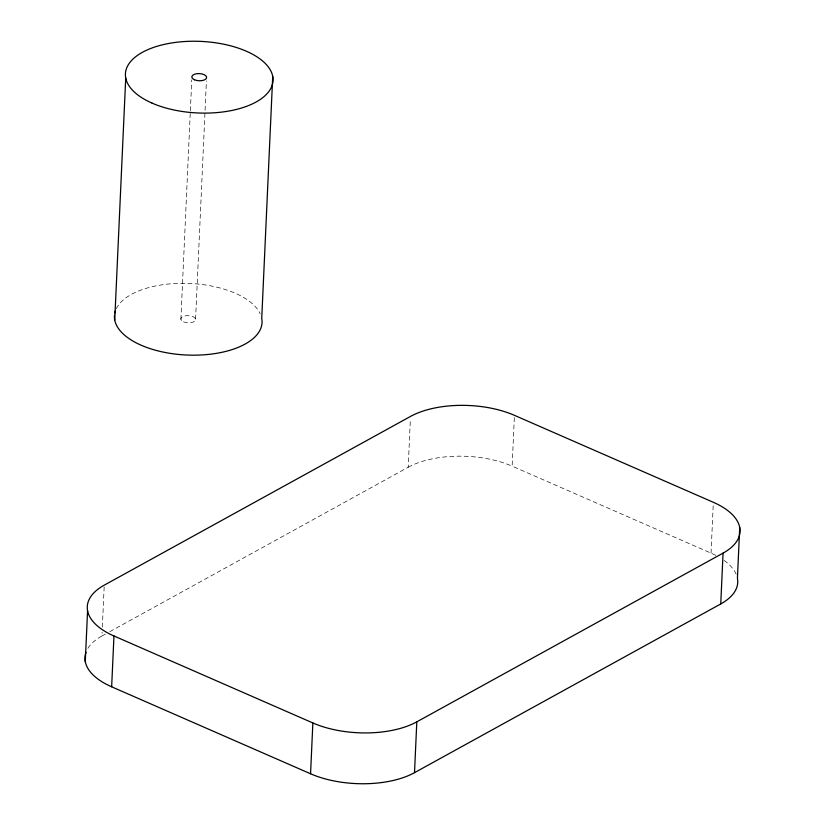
<?xml version="1.0" encoding="UTF-8"?>
<svg xmlns="http://www.w3.org/2000/svg" width="825" height="825" viewBox="0 0 825 825"><rect width="100%" height="100%" fill="white"/><g stroke="black" fill="none" stroke-linecap="round" stroke-linejoin="round"><path stroke-width="0.62" stroke-dasharray="4.12 3.09" d="M87.924 648.306A73.879 35.815 2.6 0 1 101.939 635.993L102.114 632.177M102.341 627.093L104.249 585.162M180.892 319.316L190.297 112.025M190.358 110.736L191.761 79.829M195.587 319.162L206.405 80.963M109.818 631.651L408.189 467.259L410.386 418.976M715.801 555.39A73.879 35.815 2.6 0 0 711.037 553.132L512.139 466.146L514.388 416.594M711.037 553.132L713.347 502.301M101.939 635.993L105.322 634.126M116.304 308.694A73.879 35.815 2.6 0 1 188.327 283.398A73.879 35.815 2.6 0 1 260.215 313.768M724.144 560.443A73.879 35.815 2.6 0 1 736.395 574.798M408.189 467.259A73.879 35.815 2.6 0 1 512.139 466.146M183.521 321.832A7.384 3.578 2.6 0 0 195.515 320.09A7.384 3.578 2.6 0 0 185.666 315.789A7.384 3.578 2.6 0 0 183.521 321.832"/><path stroke-width="1.24" d="M85.274 661.629L87.574 610.799M114.737 320.017L125.73 77.962M111.653 686.802L113.963 635.972A73.879 35.815 2.6 0 1 104.249 585.162L410.499 416.429A73.879 35.815 2.6 0 1 514.439 415.326L713.347 502.301A73.879 35.815 2.6 0 1 723.061 553.111L720.751 603.941L414.501 772.674A73.879 35.815 2.6 0 1 310.561 773.778L111.653 686.802A73.879 35.815 2.6 0 1 85.996 652.297M272.724 76.395L261.742 318.45A73.879 35.815 2.6 0 1 190.286 355.142A73.879 35.815 2.6 0 1 114.469 315.325M310.561 773.778L312.861 722.958L113.963 635.972M414.501 772.674L416.811 721.844L723.061 553.111M739.726 527.474L737.426 578.304A73.879 35.815 2.6 0 1 720.751 603.941M114.809 312.984A73.879 35.815 2.6 0 1 115.459 310.695M416.811 721.844A73.879 35.815 2.6 0 1 312.861 722.958M152.109 103.135A73.879 35.815 2.6 0 0 272.002 85.718A73.879 35.815 2.6 0 0 173.57 42.673A73.879 35.815 2.6 0 0 152.109 103.135M194.514 79.778A7.384 3.578 2.6 0 0 206.508 78.035A7.384 3.578 2.6 0 0 196.659 73.724A7.384 3.578 2.6 0 0 194.514 79.778"/></g></svg>
